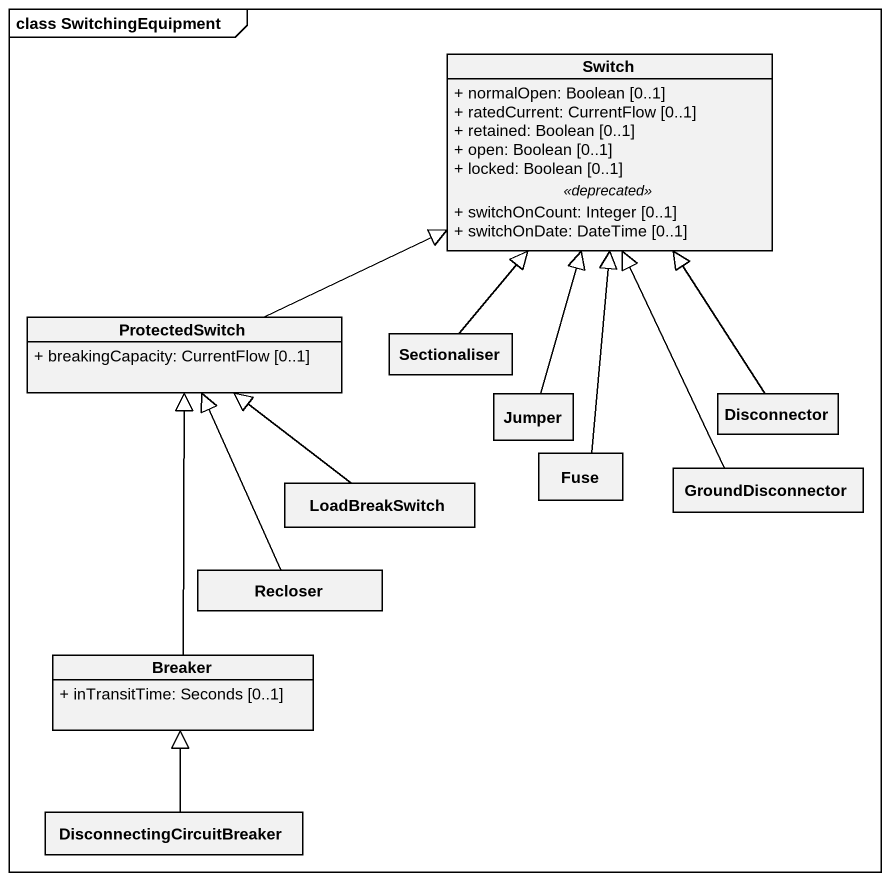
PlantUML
@startuml
mainframe class SwitchingEquipment
hide circle
hide empty members
skinparam classAttributeIconSize 0
class Switch {
  + normalOpen: Boolean [0..1]
  + ratedCurrent: CurrentFlow [0..1]
  + retained: Boolean [0..1]
  + open: Boolean [0..1]
  + locked: Boolean [0..1]
  .. <<deprecated>> ..
  + switchOnCount: Integer [0..1]
  + switchOnDate: DateTime [0..1]
}
class ProtectedSwitch {
  + breakingCapacity: CurrentFlow [0..1]
}
class Sectionaliser
class Jumper
class Disconnector
class Fuse
class GroundDisconnector
class LoadBreakSwitch
class Recloser
class Breaker {
  + inTransitTime: Seconds [0..1]
}
class DisconnectingCircuitBreaker
ProtectedSwitch -right-|> Switch
Sectionaliser -up-|> Switch
Jumper -up-|> Switch
Disconnector -up-|> Switch
Fuse -up-|> Switch
GroundDisconnector -up-|> Switch
LoadBreakSwitch -up-|> ProtectedSwitch
Recloser -up-|> ProtectedSwitch
Breaker -up-|> ProtectedSwitch
DisconnectingCircuitBreaker -up-|> Breaker
@enduml
